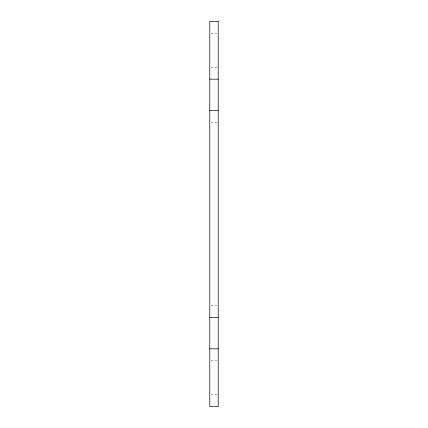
<?xml version="1.0" encoding="UTF-8"?>
<svg xmlns="http://www.w3.org/2000/svg" width="428" height="428" viewBox="0 0 428 428"><rect width="100%" height="100%" fill="white"/><g stroke="black" fill="none" stroke-linecap="round" stroke-linejoin="round"><path stroke-width="0.32" stroke-dasharray="2.14 1.6" d="M211.084 33.438L216.916 33.438M211.084 67.142L216.916 67.142M211.084 122.515L216.916 122.515M211.084 305.485L216.916 305.485M211.084 360.858L216.916 360.858M211.084 394.562L216.916 394.562"/><path stroke-width="0.64" d="M209.784 79.18L218.216 79.18M209.784 110.478L218.216 110.478M209.784 317.523L218.216 317.523M209.784 348.82L218.216 348.82M218.216 21.4L209.784 21.4L209.784 406.6L218.216 406.6L218.21 21.4"/></g></svg>
